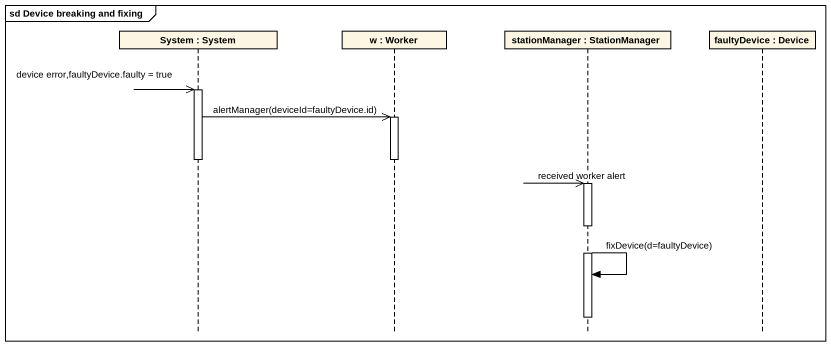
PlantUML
@startuml
mainframe sd Device breaking and fixing
hide footbox
participant "System : System" as System
participant "w : Worker" as w
participant "stationManager : StationManager" as stationManager
participant "faultyDevice : Device" as faultyDevice

System ->> System : device error,faultyDevice.faulty = true
activate System
System ->> w : alertManager(deviceId=faultyDevice.id)
activate w
deactivate System
deactivate w
stationManager ->> stationManager : received worker alert
activate stationManager
stationManager -> stationManager : fixDevice(d=faultyDevice)
deactivate stationManager
@enduml
